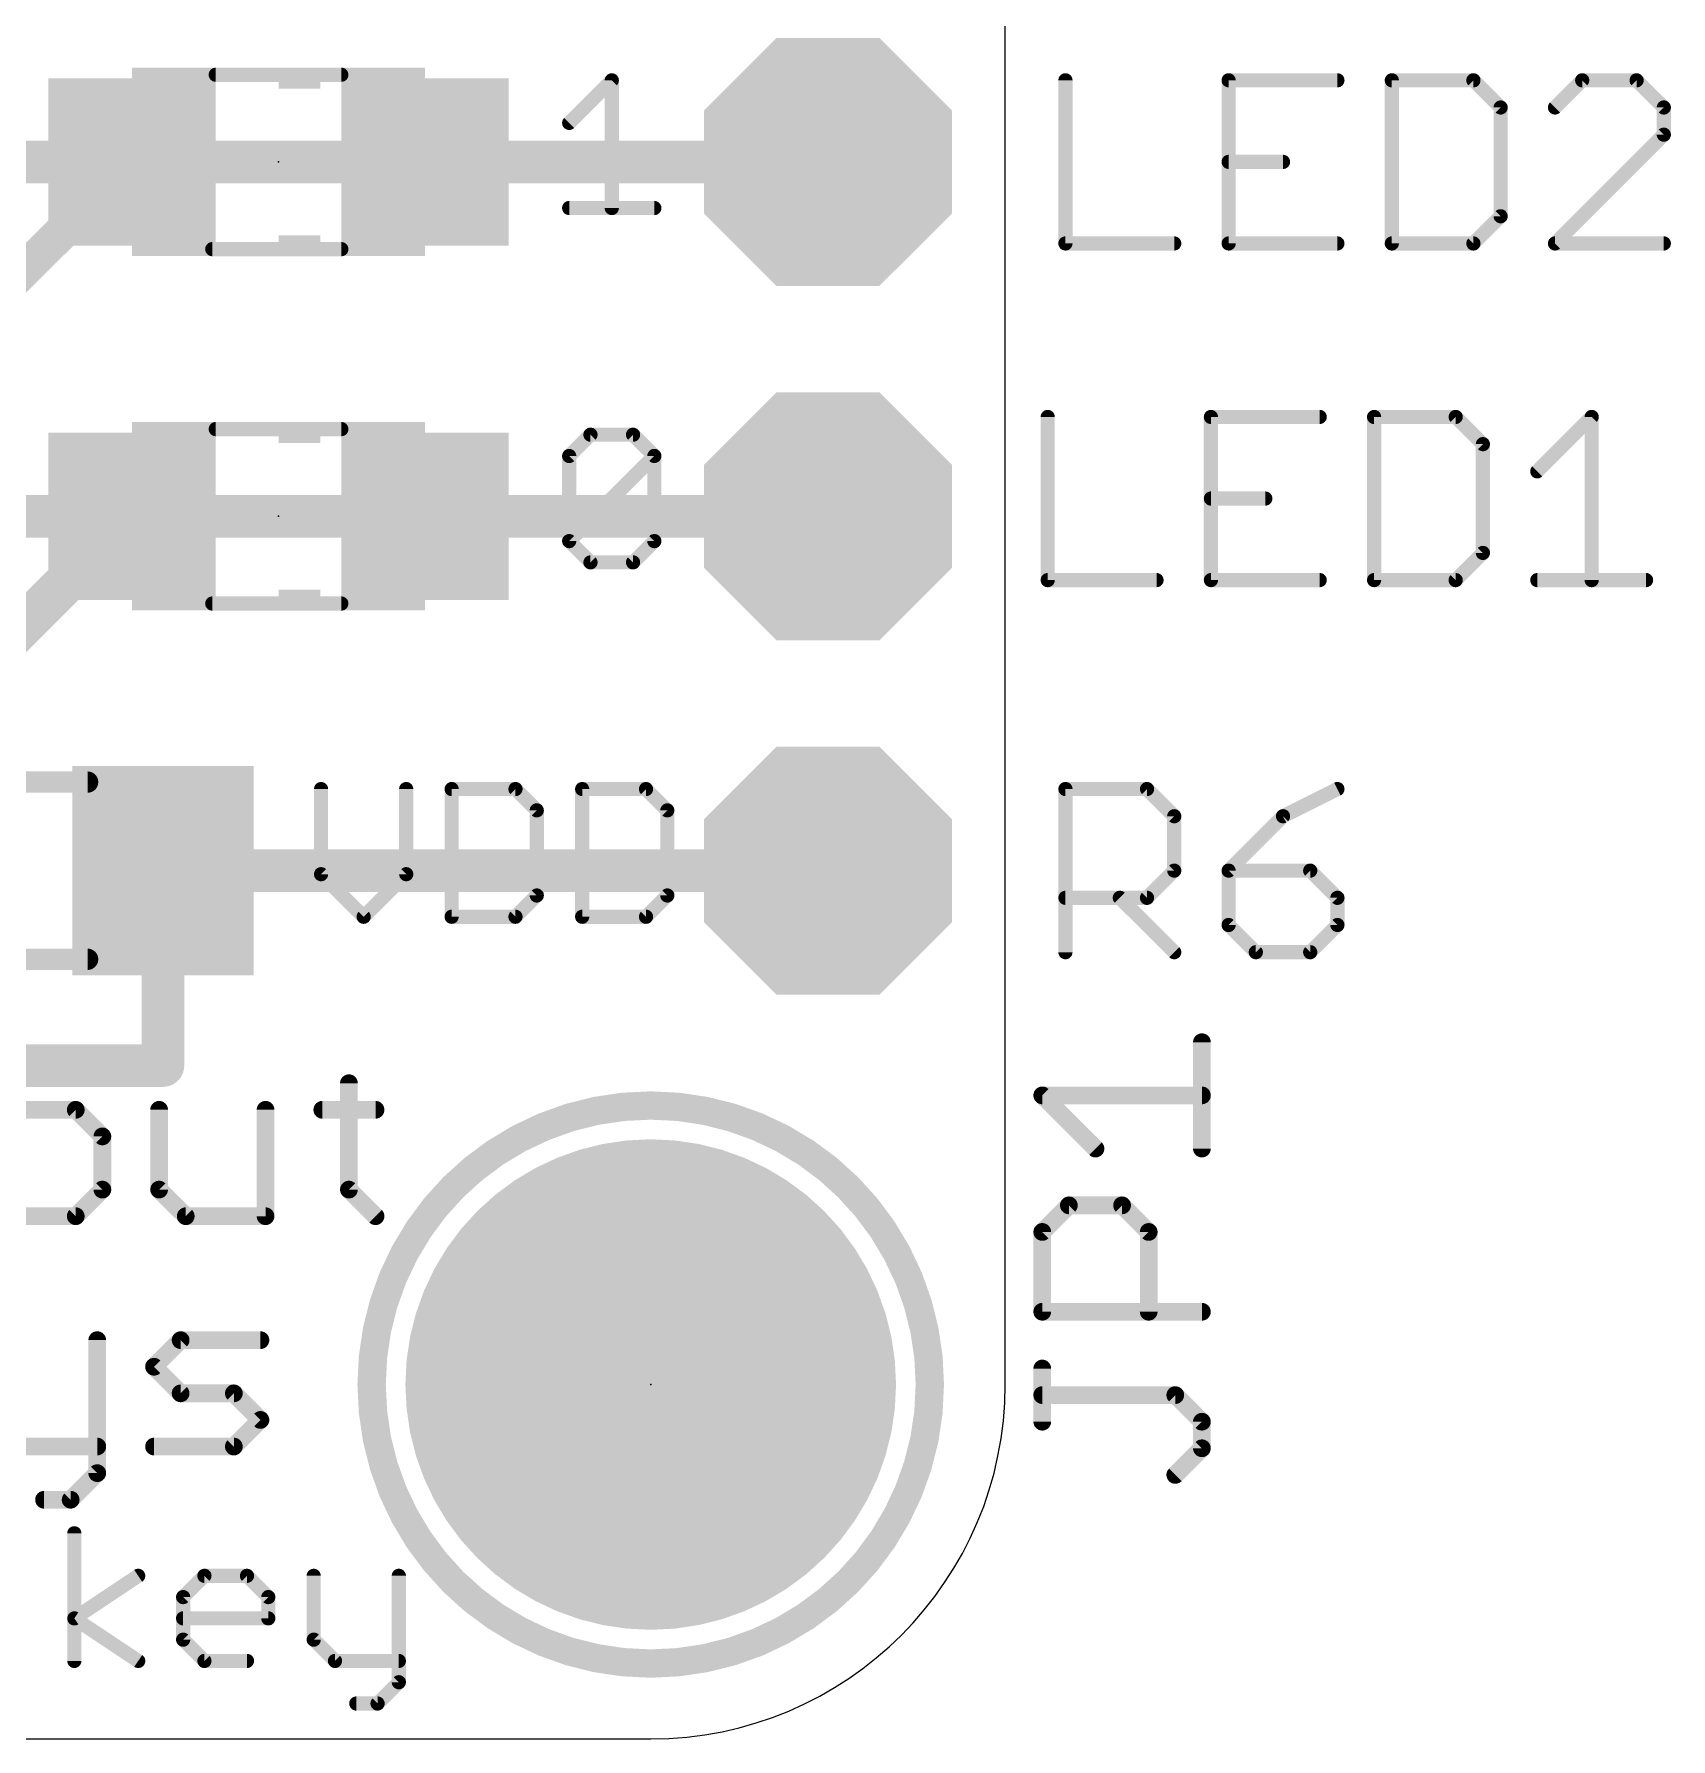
# Model space of a CAD drawing. Extents: x -13.6 to 16.6, y -4.1 to 21.3.
# Drawn here: x 4.85 to 16.58, y -4.06 to 8.16 of the extents above; entities that cross this region are included whole.
import ezdxf

# ---------------------------------------------------------------- set-up
doc = ezdxf.new("R2010")
doc.units = 0
for name, color, linetype in [('1', 12, 'CONTINUOUS'), ('16', 132, 'CONTINUOUS'), ('17', 110, 'CONTINUOUS'), ('20', 53, 'CONTINUOUS'), ('21', 53, 'CONTINUOUS'), ('23', 53, 'CONTINUOUS'), ('25', 253, 'CONTINUOUS'), ('51', 253, 'CONTINUOUS')]:
    doc.layers.add(name, color=color, linetype=linetype)

# ---------------------------------------------------------------- blocks, each defined once
blk = doc.blocks.new('RECT')
blk.add_solid([(-0.5, -0.5), (0.5, -0.5), (-0.5, 0.5), (0.5, 0.5)])
blk = doc.blocks.new('OCTAGONP')
at = {"const_width": 0.5}
blk.add_lwpolyline([(-0.25, -0.1036), (-0.25, 0.1036), (-0.1036, 0.25), (0.1036, 0.25), (0.25, 0.1036), (0.25, -0.1036), (0.1036, -0.25), (-0.1036, -0.25), (-0.25, -0.1036), (-0.25, 0.1036)], dxfattribs=at)
blk = doc.blocks.new('ROUNDP')
at = {"const_width": 0.5}
blk.add_lwpolyline([(0, -0.25, 1), (0, 0.25, 1), (0, -0.25)], format="xyb", dxfattribs=at)

msp = doc.modelspace()

# ---------------------------------------------------------------- linework, layer by layer
at = {"layer": '1'}
for points, const_width in [([(5.554, 7.239), (4.318, 6.003)], 0.254), ([(7.654, 7.239), (10.541, 7.239)], 0.254), ([(5.554, 4.699), (3.876, 3.021)], 0.3048), ([(7.654, 4.699), (10.541, 4.699)], 0.254), ([(5.776, 2.159), (10.541, 2.159)], 0.3048), ([(5.776, 2.159), (5.776, 0.762)], 0.3048), ([(5.776, 0.762), (1.778, 0.762)], 0.3048)]:
    msp.add_lwpolyline(points, dxfattribs=dict(at, const_width=const_width))
for points, const_width in [([(5.5989, 7.1941, 1), (5.5091, 7.2839)], 0.127), ([(7.654, 7.3025, 1), (7.654, 7.1755)], 0.127), ([(10.541, 7.1755, 1), (10.541, 7.3025)], 0.127), ([(5.6079, 4.6451, 1), (5.5001, 4.7529)], 0.1524), ([(7.654, 4.7625, 1), (7.654, 4.6355)], 0.127), ([(10.541, 4.6355, 1), (10.541, 4.7625)], 0.127), ([(5.776, 2.2352, 1), (5.776, 2.0828)], 0.1524), ([(5.8522, 2.159, 1), (5.6998, 2.159)], 0.1524), ([(10.541, 2.0828, 1), (10.541, 2.2352)], 0.1524), ([(5.776, 0.6858, 1), (5.776, 0.8382)], 0.1524), ([(5.6998, 0.762, 1), (5.8522, 0.762)], 0.1524)]:
    msp.add_lwpolyline(points, format="xyb", dxfattribs=dict(at, const_width=const_width))
at = {"layer": '16', "const_width": 0.3048}
for points in [[(2.921, 7.239), (10.541, 7.239)], [(1.016, 4.699), (10.541, 4.699)], [(10.033, 4.665), (10.067, 4.699)], [(10.067, 4.699), (10.541, 4.699)], [(10.414, 4.572), (10.541, 4.699)]]:
    msp.add_lwpolyline(points, dxfattribs=at)
at = {"layer": '16', "const_width": 0.1524}
for points in [[(10.541, 7.1628, 1), (10.541, 7.3152)], [(9.9791, 4.7189, 1), (10.0869, 4.6111)], [(10.067, 4.7752, 1), (10.067, 4.6228)], [(10.1209, 4.6451, 1), (10.0131, 4.7529)], [(10.5949, 4.6451, 1), (10.4871, 4.7529)], [(10.541, 4.6228, 1), (10.541, 4.7752)], [(10.541, 4.6228, 1), (10.541, 4.7752)], [(10.3601, 4.6259, 1), (10.4679, 4.5181)]]:
    msp.add_lwpolyline(points, format="xyb", dxfattribs=at)
at = {"layer": '20'}
for p, q in [((11.811, -1.524), (11.811, 18.796)), ((-8.509, -4.064), (9.271, -4.064))]:
    msp.add_line(p, q, dxfattribs=at)
msp.add_arc((9.271, -1.524), 2.54, 270, 0, dxfattribs=at)
at = {"layer": '21'}
for points, const_width in [([(8.6868, 7.5189), (8.9919, 7.824)], 0.1016), ([(8.9919, 7.824), (8.9919, 6.9088)], 0.1016), ([(8.6868, 6.9088), (9.2969, 6.9088)], 0.1016), ([(8.6868, 5.1315), (8.8393, 5.284)], 0.1016), ([(8.8393, 5.284), (9.1444, 5.284)], 0.1016), ([(9.1444, 5.284), (9.2969, 5.1315)], 0.1016), ([(8.6868, 4.5213), (8.6868, 5.1315)], 0.1016), ([(8.6868, 4.5213), (9.2969, 5.1315)], 0.1016), ([(9.2969, 5.1315), (9.2969, 4.5213)], 0.1016), ([(8.8393, 4.3688), (8.6868, 4.5213)], 0.1016), ([(9.2969, 4.5213), (9.1444, 4.3688)], 0.1016), ([(9.1444, 4.3688), (8.8393, 4.3688)], 0.1016), ([(6.9088, 2.744), (6.9088, 2.1339)], 0.1016), ([(7.5189, 2.1339), (7.5189, 2.744)], 0.1016), ([(7.8443, 2.744), (7.8443, 1.8288)], 0.1016), ([(8.3019, 2.744), (7.8443, 2.744)], 0.1016), ([(8.4544, 2.5915), (8.3019, 2.744)], 0.1016), ([(8.7798, 2.744), (8.7798, 1.8288)], 0.1016), ([(9.2374, 2.744), (8.7798, 2.744)], 0.1016), ([(9.39, 2.5915), (9.2374, 2.744)], 0.1016), ([(8.4544, 1.9813), (8.4544, 2.5915)], 0.1016), ([(9.39, 1.9813), (9.39, 2.5915)], 0.1016), ([(6.9088, 2.1339), (7.2139, 1.8288)], 0.1016), ([(7.2139, 1.8288), (7.5189, 2.1339)], 0.1016), ([(8.3019, 1.8288), (8.4544, 1.9813)], 0.1016), ([(9.2374, 1.8288), (9.39, 1.9813)], 0.1016), ([(7.8443, 1.8288), (8.3019, 1.8288)], 0.1016), ([(8.7798, 1.8288), (9.2374, 1.8288)], 0.1016), ([(7.1083, 0.6358), (7.1083, -0.1268)], 0.127), ([(4.5789, 0.4452), (5.1509, 0.4452)], 0.127), ([(5.1509, 0.4452), (5.3415, 0.2545)], 0.127), ([(5.7483, 0.4452), (5.7483, -0.1268)], 0.127), ([(6.5109, -0.3175), (6.5109, 0.4452)], 0.127), ([(6.9177, 0.4452), (7.299, 0.4452)], 0.127), ([(5.3415, 0.2545), (5.3415, -0.1268)], 0.127), ([(5.3415, -0.1268), (5.1509, -0.3175)], 0.127), ([(5.7483, -0.1268), (5.939, -0.3175)], 0.127), ([(7.1083, -0.1268), (7.299, -0.3175)], 0.127), ([(5.1509, -0.3175), (4.5789, -0.3175)], 0.127), ([(5.939, -0.3175), (6.5109, -0.3175)], 0.127), ([(5.305, -1.2059), (5.305, -2.1592)], 0.127), ([(5.7118, -1.3965), (5.9024, -1.2059)], 0.127), ([(5.9024, -1.2059), (6.4744, -1.2059)], 0.127), ([(5.9024, -1.5872), (5.7118, -1.3965)], 0.127), ([(6.2838, -1.5872), (5.9024, -1.5872)], 0.127), ([(6.4744, -1.7778), (6.2838, -1.5872)], 0.127), ([(6.2838, -1.9685), (6.4744, -1.7778)], 0.127), ([(4.733, -1.9685), (5.305, -1.9685)], 0.127), ([(5.7118, -1.9685), (6.2838, -1.9685)], 0.127), ([(5.305, -2.1592), (5.1144, -2.3498)], 0.127), ([(5.1144, -2.3498), (4.9237, -2.3498)], 0.127), ([(5.1408, -3.5052), (5.1408, -2.59)], 0.1016), ([(5.1408, -3.2001), (5.5984, -2.8951)], 0.1016), ([(5.9204, -3.0476), (6.0729, -2.8951)], 0.1016), ([(6.0729, -2.8951), (6.378, -2.8951)], 0.1016), ([(6.378, -2.8951), (6.5305, -3.0476)], 0.1016), ([(6.8559, -2.8951), (6.8559, -3.3527)], 0.1016), ([(7.466, -2.8951), (7.466, -3.6577)], 0.1016), ([(5.9204, -3.3527), (5.9204, -3.0476)], 0.1016), ([(6.5305, -3.0476), (6.5305, -3.2001)], 0.1016), ([(5.5984, -3.5052), (5.1408, -3.2001)], 0.1016), ([(6.5305, -3.2001), (5.9204, -3.2001)], 0.1016), ([(6.0729, -3.5052), (5.9204, -3.3527)], 0.1016), ([(6.8559, -3.3527), (7.0084, -3.5052)], 0.1016), ([(6.378, -3.5052), (6.0729, -3.5052)], 0.1016), ([(7.0084, -3.5052), (7.466, -3.5052)], 0.1016), ([(7.466, -3.6577), (7.3135, -3.8103)], 0.1016), ([(7.3135, -3.8103), (7.161, -3.8103)], 0.1016)]:
    msp.add_lwpolyline(points, dxfattribs=dict(at, const_width=const_width))
for points, const_width in [([(9.0173, 7.824, 1), (8.9665, 7.824)], 0.0508), ([(9.0098, 7.806, 1), (8.9739, 7.8419)], 0.0508), ([(8.6688, 7.5369, 1), (8.7048, 7.501)], 0.0508), ([(8.6868, 6.9342, 1), (8.6868, 6.8834)], 0.0508), ([(8.9665, 6.9088, 1), (9.0173, 6.9088)], 0.0508), ([(9.2969, 6.8834, 1), (9.2969, 6.9342)], 0.0508), ([(8.8393, 5.3094, 1), (8.8393, 5.2586)], 0.0508), ([(8.8573, 5.266, 1), (8.8214, 5.3019)], 0.0508), ([(9.1624, 5.3019, 1), (9.1264, 5.266)], 0.0508), ([(9.1444, 5.2586, 1), (9.1444, 5.3094)], 0.0508), ([(8.7122, 5.1315, 1), (8.6614, 5.1315)], 0.0508), ([(8.6688, 5.1494, 1), (8.7048, 5.1135)], 0.0508), ([(9.3223, 5.1315, 1), (9.2715, 5.1315)], 0.0508), ([(9.3149, 5.1135, 1), (9.279, 5.1494)], 0.0508), ([(9.279, 5.1135, 1), (9.3149, 5.1494)], 0.0508), ([(8.7048, 4.5393, 1), (8.6688, 4.5034)], 0.0508), ([(8.6688, 4.5393, 1), (8.7048, 4.5034)], 0.0508), ([(8.6614, 4.5213, 1), (8.7122, 4.5213)], 0.0508), ([(9.2715, 4.5213, 1), (9.3223, 4.5213)], 0.0508), ([(9.3149, 4.5034, 1), (9.279, 4.5393)], 0.0508), ([(8.8393, 4.3942, 1), (8.8393, 4.3434)], 0.0508), ([(8.8214, 4.3508, 1), (8.8573, 4.3868)], 0.0508), ([(9.1264, 4.3868, 1), (9.1624, 4.3508)], 0.0508), ([(9.1444, 4.3434, 1), (9.1444, 4.3942)], 0.0508), ([(6.9342, 2.744, 1), (6.8834, 2.744)], 0.0508), ([(7.5443, 2.744, 1), (7.4935, 2.744)], 0.0508), ([(7.8697, 2.744, 1), (7.8189, 2.744)], 0.0508), ([(7.8443, 2.7694, 1), (7.8443, 2.7186)], 0.0508), ([(8.3199, 2.7619, 1), (8.2839, 2.726)], 0.0508), ([(8.3019, 2.7186, 1), (8.3019, 2.7694)], 0.0508), ([(8.8052, 2.744, 1), (8.7544, 2.744)], 0.0508), ([(8.7798, 2.7694, 1), (8.7798, 2.7186)], 0.0508), ([(9.2554, 2.7619, 1), (9.2195, 2.726)], 0.0508), ([(9.2374, 2.7186, 1), (9.2374, 2.7694)], 0.0508), ([(8.4798, 2.5915, 1), (8.429, 2.5915)], 0.0508), ([(8.4365, 2.5735, 1), (8.4724, 2.6094)], 0.0508), ([(9.4154, 2.5915, 1), (9.3646, 2.5915)], 0.0508), ([(9.372, 2.5735, 1), (9.4079, 2.6094)], 0.0508), ([(6.9268, 2.1518, 1), (6.8908, 2.1159)], 0.0508), ([(6.8834, 2.1339, 1), (6.9342, 2.1339)], 0.0508), ([(7.4935, 2.1339, 1), (7.5443, 2.1339)], 0.0508), ([(7.5369, 2.1159, 1), (7.501, 2.1518)], 0.0508), ([(8.429, 1.9813, 1), (8.4798, 1.9813)], 0.0508), ([(8.4724, 1.9634, 1), (8.4365, 1.9993)], 0.0508), ([(9.3646, 1.9813, 1), (9.4154, 1.9813)], 0.0508), ([(9.4079, 1.9634, 1), (9.372, 1.9993)], 0.0508), ([(7.1959, 1.8468, 1), (7.2318, 1.8108)], 0.0508), ([(7.1959, 1.8108, 1), (7.2318, 1.8468)], 0.0508), ([(7.8443, 1.8542, 1), (7.8443, 1.8034)], 0.0508), ([(7.8189, 1.8288, 1), (7.8697, 1.8288)], 0.0508), ([(8.2839, 1.8468, 1), (8.3199, 1.8108)], 0.0508), ([(8.3019, 1.8034, 1), (8.3019, 1.8542)], 0.0508), ([(8.7798, 1.8542, 1), (8.7798, 1.8034)], 0.0508), ([(8.7544, 1.8288, 1), (8.8052, 1.8288)], 0.0508), ([(9.2195, 1.8468, 1), (9.2554, 1.8108)], 0.0508), ([(9.2374, 1.8034, 1), (9.2374, 1.8542)], 0.0508), ([(7.1401, 0.6358, 1), (7.0766, 0.6358)], 0.0635), ([(5.1733, 0.4676, 1), (5.1284, 0.4227)], 0.0635), ([(5.1509, 0.4134, 1), (5.1509, 0.4769)], 0.0635), ([(5.78, 0.4452, 1), (5.7165, 0.4452)], 0.0635), ([(6.5427, 0.4452, 1), (6.4792, 0.4452)], 0.0635), ([(6.9177, 0.4769, 1), (6.9177, 0.4134)], 0.0635), ([(9.271, -3.524, 1), (9.271, 0.476, 1), (9.271, -3.524)], 0.2032), ([(7.299, 0.4134, 1), (7.299, 0.4769)], 0.0635), ([(5.3733, 0.2545, 1), (5.3098, 0.2545)], 0.0635), ([(5.3191, 0.232, 1), (5.364, 0.2769)], 0.0635), ([(5.3098, -0.1268, 1), (5.3733, -0.1268)], 0.0635), ([(5.364, -0.1493, 1), (5.3191, -0.1044)], 0.0635), ([(5.7707, -0.1044, 1), (5.7258, -0.1493)], 0.0635), ([(5.7165, -0.1268, 1), (5.78, -0.1268)], 0.0635), ([(7.0766, -0.1268, 1), (7.1401, -0.1268)], 0.0635), ([(7.1308, -0.1044, 1), (7.0859, -0.1493)], 0.0635), ([(5.1284, -0.295, 1), (5.1733, -0.34)], 0.0635), ([(5.1509, -0.3493, 1), (5.1509, -0.2858)], 0.0635), ([(5.939, -0.2858, 1), (5.939, -0.3493)], 0.0635), ([(5.9165, -0.34, 1), (5.9614, -0.295)], 0.0635), ([(6.4792, -0.3175, 1), (6.5427, -0.3175)], 0.0635), ([(6.5109, -0.3493, 1), (6.5109, -0.2858)], 0.0635), ([(7.2766, -0.34, 1), (7.3215, -0.295)], 0.0635), ([(5.3368, -1.2059, 1), (5.2733, -1.2059)], 0.0635), ([(5.9024, -1.1741, 1), (5.9024, -1.2376)], 0.0635), ([(5.9249, -1.2283, 1), (5.88, -1.1834)], 0.0635), ([(6.4744, -1.2376, 1), (6.4744, -1.1741)], 0.0635), ([(5.7342, -1.3741, 1), (5.6893, -1.419)], 0.0635), ([(5.6893, -1.3741, 1), (5.7342, -1.419)], 0.0635), ([(5.9024, -1.5554, 1), (5.9024, -1.6189)], 0.0635), ([(5.88, -1.6096, 1), (5.9249, -1.5647)], 0.0635), ([(6.3062, -1.5647, 1), (6.2613, -1.6096)], 0.0635), ([(6.2838, -1.6189, 1), (6.2838, -1.5554)], 0.0635), ([(6.4969, -1.8003, 1), (6.452, -1.7554)], 0.0635), ([(6.452, -1.8003, 1), (6.4969, -1.7554)], 0.0635), ([(5.305, -2.0003, 1), (5.305, -1.9368)], 0.0635), ([(5.7118, -1.9368, 1), (5.7118, -2.0003)], 0.0635), ([(6.2613, -1.946, 1), (6.3062, -1.991)], 0.0635), ([(6.2838, -2.0003, 1), (6.2838, -1.9368)], 0.0635), ([(5.2733, -2.1592, 1), (5.3368, -2.1592)], 0.0635), ([(5.3275, -2.1816, 1), (5.2826, -2.1367)], 0.0635), ([(4.9237, -2.3181, 1), (4.9237, -2.3816)], 0.0635), ([(5.0919, -2.3274, 1), (5.1368, -2.3723)], 0.0635), ([(5.1144, -2.3816, 1), (5.1144, -2.3181)], 0.0635), ([(5.1662, -2.59, 1), (5.1154, -2.59)], 0.0508), ([(5.6125, -2.9162, 1), (5.5843, -2.8739)], 0.0508), ([(6.0729, -2.8697, 1), (6.0729, -2.9205)], 0.0508), ([(6.0909, -2.913, 1), (6.0549, -2.8771)], 0.0508), ([(6.3959, -2.8771, 1), (6.36, -2.913)], 0.0508), ([(6.378, -2.9205, 1), (6.378, -2.8697)], 0.0508), ([(6.8813, -2.8951, 1), (6.8305, -2.8951)], 0.0508), ([(7.4914, -2.8951, 1), (7.4406, -2.8951)], 0.0508), ([(5.9024, -3.0296, 1), (5.9383, -3.0656)], 0.0508), ([(5.9458, -3.0476, 1), (5.895, -3.0476)], 0.0508), ([(6.5559, -3.0476, 1), (6.5051, -3.0476)], 0.0508), ([(6.5125, -3.0656, 1), (6.5485, -3.0296)], 0.0508), ([(5.1549, -3.179, 1), (5.1267, -3.2213)], 0.0508), ([(5.1267, -3.179, 1), (5.1549, -3.2213)], 0.0508), ([(5.9204, -3.1747, 1), (5.9204, -3.2255)], 0.0508), ([(6.5051, -3.2001, 1), (6.5559, -3.2001)], 0.0508), ([(6.5305, -3.2255, 1), (6.5305, -3.1747)], 0.0508), ([(5.9383, -3.3347, 1), (5.9024, -3.3706)], 0.0508), ([(5.895, -3.3527, 1), (5.9458, -3.3527)], 0.0508), ([(6.8739, -3.3347, 1), (6.8379, -3.3706)], 0.0508), ([(6.8305, -3.3527, 1), (6.8813, -3.3527)], 0.0508), ([(5.1154, -3.5052, 1), (5.1662, -3.5052)], 0.0508), ([(5.5843, -3.5263, 1), (5.6125, -3.4841)], 0.0508), ([(6.0729, -3.4798, 1), (6.0729, -3.5306)], 0.0508), ([(6.0549, -3.5232, 1), (6.0909, -3.4872)], 0.0508), ([(6.378, -3.5306, 1), (6.378, -3.4798)], 0.0508), ([(7.0084, -3.4798, 1), (7.0084, -3.5306)], 0.0508), ([(6.9905, -3.5232, 1), (7.0264, -3.4872)], 0.0508), ([(7.466, -3.5306, 1), (7.466, -3.4798)], 0.0508), ([(7.4406, -3.6577, 1), (7.4914, -3.6577)], 0.0508), ([(7.484, -3.6757, 1), (7.4481, -3.6398)], 0.0508), ([(7.161, -3.7849, 1), (7.161, -3.8357)], 0.0508), ([(7.2955, -3.7923, 1), (7.3314, -3.8282)], 0.0508), ([(7.3135, -3.8357, 1), (7.3135, -3.7849)], 0.0508)]:
    msp.add_lwpolyline(points, format="xyb", dxfattribs=dict(at, const_width=const_width))
at = {"layer": '23'}
for p in [(6.604, 7.239), (6.604, 4.699), (9.271, -1.524)]:
    msp.add_point(p, dxfattribs=at)
at = {"layer": '25'}
for points, const_width in [([(12.2428, 7.8242), (12.2428, 6.6548)], 0.1016), ([(14.1918, 7.8242), (13.4122, 7.8242)], 0.1016), ([(13.4122, 7.8242), (13.4122, 6.6548)], 0.1016), ([(14.5816, 7.8242), (14.5816, 6.6548)], 0.1016), ([(15.1663, 7.8242), (14.5816, 7.8242)], 0.1016), ([(15.3612, 7.6293), (15.1663, 7.8242)], 0.1016), ([(15.9459, 7.8242), (15.751, 7.6293)], 0.1016), ([(16.3357, 7.8242), (15.9459, 7.8242)], 0.1016), ([(16.5306, 7.6293), (16.3357, 7.8242)], 0.1016), ([(15.3612, 6.8497), (15.3612, 7.6293)], 0.1016), ([(16.5306, 7.4344), (16.5306, 7.6293)], 0.1016), ([(15.751, 6.6548), (16.5306, 7.4344)], 0.1016), ([(13.4122, 7.2395), (13.802, 7.2395)], 0.1016), ([(15.1663, 6.6548), (15.3612, 6.8497)], 0.1016), ([(12.2428, 6.6548), (13.0224, 6.6548)], 0.1016), ([(13.4122, 6.6548), (14.1918, 6.6548)], 0.1016), ([(14.5816, 6.6548), (15.1663, 6.6548)], 0.1016), ([(16.5306, 6.6548), (15.751, 6.6548)], 0.1016), ([(12.1158, 5.4112), (12.1158, 4.2418)], 0.1016), ([(14.0648, 5.4112), (13.2852, 5.4112)], 0.1016), ([(13.2852, 5.4112), (13.2852, 4.2418)], 0.1016), ([(14.4546, 5.4112), (14.4546, 4.2418)], 0.1016), ([(15.0393, 5.4112), (14.4546, 5.4112)], 0.1016), ([(15.2342, 5.2163), (15.0393, 5.4112)], 0.1016), ([(15.624, 5.0214), (16.0138, 5.4112)], 0.1016), ([(16.0138, 5.4112), (16.0138, 4.2418)], 0.1016), ([(15.2342, 4.4367), (15.2342, 5.2163)], 0.1016), ([(13.2852, 4.8265), (13.675, 4.8265)], 0.1016), ([(15.0393, 4.2418), (15.2342, 4.4367)], 0.1016), ([(12.1158, 4.2418), (12.8954, 4.2418)], 0.1016), ([(13.2852, 4.2418), (14.0648, 4.2418)], 0.1016), ([(14.4546, 4.2418), (15.0393, 4.2418)], 0.1016), ([(15.624, 4.2418), (16.4036, 4.2418)], 0.1016), ([(12.2428, 1.5748), (12.2428, 2.7442)], 0.1016), ([(12.2428, 2.7442), (12.8275, 2.7442)], 0.1016), ([(12.8275, 2.7442), (13.0224, 2.5493)], 0.1016), ([(14.1918, 2.7442), (13.802, 2.5493)], 0.1016), ([(13.0224, 2.5493), (13.0224, 2.1595)], 0.1016), ([(13.802, 2.5493), (13.4122, 2.1595)], 0.1016), ([(13.0224, 2.1595), (12.8275, 1.9646)], 0.1016), ([(13.4122, 2.1595), (13.4122, 1.7697)], 0.1016), ([(13.9969, 2.1595), (13.4122, 2.1595)], 0.1016), ([(14.1918, 1.9646), (13.9969, 2.1595)], 0.1016), ([(12.8275, 1.9646), (12.2428, 1.9646)], 0.1016), ([(12.6326, 1.9646), (13.0224, 1.5748)], 0.1016), ([(14.1918, 1.7697), (14.1918, 1.9646)], 0.1016), ([(13.4122, 1.7697), (13.6071, 1.5748)], 0.1016), ([(13.9969, 1.5748), (14.1918, 1.7697)], 0.1016), ([(13.6071, 1.5748), (13.9969, 1.5748)], 0.1016), ([(13.2207, 0.1671), (13.2207, 0.9297)], 0.127), ([(12.4581, 0.1671), (12.0767, 0.5484)], 0.127), ([(12.0767, 0.5484), (13.2207, 0.5484)], 0.127), ([(12.0767, -0.4303), (12.2674, -0.2397)], 0.127), ([(12.2674, -0.2397), (12.6487, -0.2397)], 0.127), ([(12.6487, -0.2397), (12.8394, -0.4303)], 0.127), ([(12.0767, -1.0023), (12.0767, -0.4303)], 0.127), ([(12.8394, -0.4303), (12.8394, -1.0023)], 0.127), ([(13.2207, -1.0023), (12.0767, -1.0023)], 0.127), ([(12.0767, -1.7904), (12.0767, -1.4091)], 0.127), ([(13.03, -1.5997), (12.0767, -1.5997)], 0.127), ([(13.2207, -1.7904), (13.03, -1.5997)], 0.127), ([(13.2207, -1.981), (13.2207, -1.7904)], 0.127), ([(13.03, -2.1717), (13.2207, -1.981)], 0.127)]:
    msp.add_lwpolyline(points, dxfattribs=dict(at, const_width=const_width))
for points, const_width in [([(12.2682, 7.8242, 1), (12.2174, 7.8242)], 0.0508), ([(13.4122, 7.8496, 1), (13.4122, 7.7988)], 0.0508), ([(13.4376, 7.8242, 1), (13.3868, 7.8242)], 0.0508), ([(14.1918, 7.7988, 1), (14.1918, 7.8496)], 0.0508), ([(14.607, 7.8242, 1), (14.5562, 7.8242)], 0.0508), ([(14.5816, 7.8496, 1), (14.5816, 7.7988)], 0.0508), ([(15.1843, 7.8422, 1), (15.1483, 7.8062)], 0.0508), ([(15.1663, 7.7988, 1), (15.1663, 7.8496)], 0.0508), ([(15.9459, 7.8496, 1), (15.9459, 7.7988)], 0.0508), ([(15.9638, 7.8062, 1), (15.9279, 7.8422)], 0.0508), ([(16.3536, 7.8422, 1), (16.3177, 7.8062)], 0.0508), ([(16.3357, 7.7988, 1), (16.3357, 7.8496)], 0.0508), ([(15.3866, 7.6293, 1), (15.3358, 7.6293)], 0.0508), ([(15.3432, 7.6113, 1), (15.3792, 7.6473)], 0.0508), ([(15.733, 7.6473, 1), (15.769, 7.6113)], 0.0508), ([(16.556, 7.6293, 1), (16.5052, 7.6293)], 0.0508), ([(16.5126, 7.6113, 1), (16.5485, 7.6473)], 0.0508), ([(16.5052, 7.4344, 1), (16.556, 7.4344)], 0.0508), ([(16.5485, 7.4164, 1), (16.5126, 7.4524)], 0.0508), ([(13.4122, 7.2649, 1), (13.4122, 7.2141)], 0.0508), ([(13.802, 7.2141, 1), (13.802, 7.2649)], 0.0508), ([(15.3358, 6.8497, 1), (15.3866, 6.8497)], 0.0508), ([(15.3792, 6.8317, 1), (15.3432, 6.8677)], 0.0508), ([(12.2428, 6.6802, 1), (12.2428, 6.6294)], 0.0508), ([(12.2174, 6.6548, 1), (12.2682, 6.6548)], 0.0508), ([(13.0224, 6.6294, 1), (13.0224, 6.6802)], 0.0508), ([(13.4122, 6.6802, 1), (13.4122, 6.6294)], 0.0508), ([(13.3868, 6.6548, 1), (13.4376, 6.6548)], 0.0508), ([(14.1918, 6.6294, 1), (14.1918, 6.6802)], 0.0508), ([(14.5816, 6.6802, 1), (14.5816, 6.6294)], 0.0508), ([(14.5562, 6.6548, 1), (14.607, 6.6548)], 0.0508), ([(15.1483, 6.6728, 1), (15.1843, 6.6368)], 0.0508), ([(15.1663, 6.6294, 1), (15.1663, 6.6802)], 0.0508), ([(15.733, 6.6728, 1), (15.769, 6.6368)], 0.0508), ([(15.751, 6.6802, 1), (15.751, 6.6294)], 0.0508), ([(16.5306, 6.6294, 1), (16.5306, 6.6802)], 0.0508), ([(12.1412, 5.4112, 1), (12.0904, 5.4112)], 0.0508), ([(13.2852, 5.4366, 1), (13.2852, 5.3858)], 0.0508), ([(13.3106, 5.4112, 1), (13.2598, 5.4112)], 0.0508), ([(14.0648, 5.3858, 1), (14.0648, 5.4366)], 0.0508), ([(14.48, 5.4112, 1), (14.4292, 5.4112)], 0.0508), ([(14.4546, 5.4366, 1), (14.4546, 5.3858)], 0.0508), ([(15.0573, 5.4292, 1), (15.0213, 5.3932)], 0.0508), ([(15.0393, 5.3858, 1), (15.0393, 5.4366)], 0.0508), ([(16.0392, 5.4112, 1), (15.9884, 5.4112)], 0.0508), ([(16.0317, 5.3932, 1), (15.9958, 5.4292)], 0.0508), ([(15.2596, 5.2163, 1), (15.2088, 5.2163)], 0.0508), ([(15.2162, 5.1983, 1), (15.2522, 5.2343)], 0.0508), ([(15.606, 5.0394, 1), (15.642, 5.0034)], 0.0508), ([(13.2852, 4.8519, 1), (13.2852, 4.8011)], 0.0508), ([(13.675, 4.8011, 1), (13.675, 4.8519)], 0.0508), ([(15.2088, 4.4367, 1), (15.2596, 4.4367)], 0.0508), ([(15.2522, 4.4187, 1), (15.2162, 4.4547)], 0.0508), ([(12.1158, 4.2672, 1), (12.1158, 4.2164)], 0.0508), ([(12.8954, 4.2164, 1), (12.8954, 4.2672)], 0.0508), ([(13.2852, 4.2672, 1), (13.2852, 4.2164)], 0.0508), ([(14.0648, 4.2164, 1), (14.0648, 4.2672)], 0.0508), ([(14.4546, 4.2672, 1), (14.4546, 4.2164)], 0.0508), ([(15.0213, 4.2598, 1), (15.0573, 4.2238)], 0.0508), ([(15.0393, 4.2164, 1), (15.0393, 4.2672)], 0.0508), ([(15.624, 4.2672, 1), (15.624, 4.2164)], 0.0508), ([(16.4036, 4.2164, 1), (16.4036, 4.2672)], 0.0508), ([(12.0904, 4.2418, 1), (12.1412, 4.2418)], 0.0508), ([(13.2598, 4.2418, 1), (13.3106, 4.2418)], 0.0508), ([(14.4292, 4.2418, 1), (14.48, 4.2418)], 0.0508), ([(15.9884, 4.2418, 1), (16.0392, 4.2418)], 0.0508), ([(12.2682, 2.7442, 1), (12.2174, 2.7442)], 0.0508), ([(12.2428, 2.7696, 1), (12.2428, 2.7188)], 0.0508), ([(12.8455, 2.7622, 1), (12.8095, 2.7262)], 0.0508), ([(12.8275, 2.7188, 1), (12.8275, 2.7696)], 0.0508), ([(14.2032, 2.7215, 1), (14.1804, 2.7669)], 0.0508), ([(13.0478, 2.5493, 1), (12.997, 2.5493)], 0.0508), ([(13.0044, 2.5313, 1), (13.0404, 2.5673)], 0.0508), ([(13.7906, 2.572, 1), (13.8134, 2.5266)], 0.0508), ([(13.82, 2.5313, 1), (13.784, 2.5673)], 0.0508), ([(13.0404, 2.1415, 1), (13.0044, 2.1775)], 0.0508), ([(13.3942, 2.1775, 1), (13.4302, 2.1415)], 0.0508), ([(13.4376, 2.1595, 1), (13.3868, 2.1595)], 0.0508), ([(13.4122, 2.1849, 1), (13.4122, 2.1341)], 0.0508), ([(14.0149, 2.1775, 1), (13.9789, 2.1415)], 0.0508), ([(13.9969, 2.1341, 1), (13.9969, 2.1849)], 0.0508), ([(12.997, 2.1595, 1), (13.0478, 2.1595)], 0.0508), ([(12.2428, 1.99, 1), (12.2428, 1.9392)], 0.0508), ([(12.6506, 1.9826, 1), (12.6146, 1.9466)], 0.0508), ([(12.8095, 1.9826, 1), (12.8455, 1.9466)], 0.0508), ([(12.8275, 1.9392, 1), (12.8275, 1.99)], 0.0508), ([(14.2172, 1.9646, 1), (14.1664, 1.9646)], 0.0508), ([(14.1738, 1.9466, 1), (14.2098, 1.9826)], 0.0508), ([(13.4302, 1.7877, 1), (13.3942, 1.7517)], 0.0508), ([(13.3868, 1.7697, 1), (13.4376, 1.7697)], 0.0508), ([(14.1664, 1.7697, 1), (14.2172, 1.7697)], 0.0508), ([(14.2098, 1.7517, 1), (14.1738, 1.7877)], 0.0508), ([(12.2174, 1.5748, 1), (12.2682, 1.5748)], 0.0508), ([(13.0044, 1.5568, 1), (13.0404, 1.5928)], 0.0508), ([(13.6071, 1.6002, 1), (13.6071, 1.5494)], 0.0508), ([(13.5891, 1.5568, 1), (13.6251, 1.5928)], 0.0508), ([(13.9789, 1.5928, 1), (14.0149, 1.5568)], 0.0508), ([(13.9969, 1.5494, 1), (13.9969, 1.6002)], 0.0508), ([(13.2525, 0.9297, 1), (13.189, 0.9297)], 0.0635), ([(12.0767, 0.5802, 1), (12.0767, 0.5167)], 0.0635), ([(12.0992, 0.5709, 1), (12.0543, 0.526)], 0.0635), ([(13.2207, 0.5167, 1), (13.2207, 0.5802)], 0.0635), ([(12.4356, 0.1446, 1), (12.4805, 0.1895)], 0.0635), ([(13.189, 0.1671, 1), (13.2525, 0.1671)], 0.0635), ([(12.2674, -0.2079, 1), (12.2674, -0.2714)], 0.0635), ([(12.2898, -0.2621, 1), (12.2449, -0.2172)], 0.0635), ([(12.6712, -0.2172, 1), (12.6263, -0.2621)], 0.0635), ([(12.6487, -0.2714, 1), (12.6487, -0.2079)], 0.0635), ([(12.1085, -0.4303, 1), (12.045, -0.4303)], 0.0635), ([(12.0543, -0.4079, 1), (12.0992, -0.4528)], 0.0635), ([(12.8711, -0.4303, 1), (12.8076, -0.4303)], 0.0635), ([(12.8169, -0.4528, 1), (12.8618, -0.4079)], 0.0635), ([(12.0767, -0.9706, 1), (12.0767, -1.0341)], 0.0635), ([(12.045, -1.0023, 1), (12.1085, -1.0023)], 0.0635), ([(12.8076, -1.0023, 1), (12.8711, -1.0023)], 0.0635), ([(13.2207, -1.0341, 1), (13.2207, -0.9706)], 0.0635), ([(12.1085, -1.4091, 1), (12.045, -1.4091)], 0.0635), ([(12.0767, -1.568, 1), (12.0767, -1.6315)], 0.0635), ([(13.0525, -1.5773, 1), (13.0076, -1.6222)], 0.0635), ([(13.03, -1.6315, 1), (13.03, -1.568)], 0.0635), ([(12.045, -1.7904, 1), (12.1085, -1.7904)], 0.0635), ([(13.2525, -1.7904, 1), (13.189, -1.7904)], 0.0635), ([(13.1982, -1.8128, 1), (13.2432, -1.7679)], 0.0635), ([(13.189, -1.981, 1), (13.2525, -1.981)], 0.0635), ([(13.2432, -2.0035, 1), (13.1982, -1.9586)], 0.0635), ([(13.0076, -2.1492, 1), (13.0525, -2.1942)], 0.0635)]:
    msp.add_lwpolyline(points, format="xyb", dxfattribs=dict(at, const_width=const_width))
at = {"layer": '51'}
for points, const_width in [([(7.054, 7.864), (6.154, 7.864)], 0.1016), ([(7.054, 6.614), (6.129, 6.614)], 0.1016), ([(7.054, 5.324), (6.154, 5.324)], 0.1016), ([(7.054, 4.074), (6.129, 4.074)], 0.1016), ([(4.416, 2.794), (5.236, 2.794)], 0.1524), ([(4.416, 1.524), (5.236, 1.524)], 0.1524)]:
    msp.add_lwpolyline(points, dxfattribs=dict(at, const_width=const_width))
for points, const_width in [([(6.154, 7.8894, 1), (6.154, 7.8386)], 0.0508), ([(7.054, 7.8386, 1), (7.054, 7.8894)], 0.0508), ([(6.129, 6.6394, 1), (6.129, 6.5886)], 0.0508), ([(7.054, 6.5886, 1), (7.054, 6.6394)], 0.0508), ([(6.154, 5.3494, 1), (6.154, 5.2986)], 0.0508), ([(7.054, 5.2986, 1), (7.054, 5.3494)], 0.0508), ([(6.129, 4.0994, 1), (6.129, 4.0486)], 0.0508), ([(7.054, 4.0486, 1), (7.054, 4.0994)], 0.0508), ([(5.236, 2.7559, 1), (5.236, 2.8321)], 0.0762), ([(5.236, 1.4859, 1), (5.236, 1.5621)], 0.0762)]:
    msp.add_lwpolyline(points, format="xyb", dxfattribs=dict(at, const_width=const_width))

# ---------------------------------------------------------------- block references
at = {"layer": '1', "xscale": 1.2, "yscale": 1.2, "rotation": 270}
for p in [(5.554, 7.239), (7.654, 7.239), (5.554, 4.699), (7.654, 4.699)]:
    msp.add_blockref('RECT', p, dxfattribs=at)
at = {"layer": '1', "xscale": 1.3, "yscale": 1.5}
msp.add_blockref('RECT', (5.776, 2.159), dxfattribs=at)
at = {"layer": '17', "xscale": 1.778, "yscale": 1.778, "rotation": 180}
for p in [(10.541, 7.239), (10.541, 7.239), (10.541, 4.699), (10.541, 4.699), (10.541, 2.159), (10.541, 2.159)]:
    msp.add_blockref('OCTAGONP', p, dxfattribs=at)
at = {"layer": '17', "xscale": 3.516, "yscale": 3.516}
msp.add_blockref('ROUNDP', (9.271, -1.524), dxfattribs=at)
msp.add_blockref('ROUNDP', (9.271, -1.524), dxfattribs=at)
at = {"layer": '21', "yscale": 0.3, "rotation": 270}
for p, xscale in [((6.754, 7.839), 0.15), ((6.754, 7.239), 0.3), ((6.754, 6.639), 0.15), ((6.754, 5.299), 0.15), ((6.754, 4.699), 0.3), ((6.754, 4.099), 0.15)]:
    msp.add_blockref('RECT', p, dxfattribs=dict(at, xscale=xscale))
at = {"layer": '51'}
for p, xscale, yscale, rotation in [((5.854, 7.239), 1.35, 0.6, 270), ((7.354, 7.239), 1.35, 0.6, 270), ((10.541, 7.239), 0.508, 0.508, 90), ((5.854, 4.699), 1.35, 0.6, 270), ((7.354, 4.699), 1.35, 0.6, 270), ((10.541, 4.699), 0.508, 0.508, 90), ((10.541, 2.159), 0.508, 0.508, 90)]:
    msp.add_blockref('RECT', p, dxfattribs=dict(at, xscale=xscale, yscale=yscale, rotation=rotation))
at = {"layer": '51', "xscale": 0.65, "yscale": 1.4}
msp.add_blockref('RECT', (5.5574, 2.1605), dxfattribs=at)

doc.saveas('drawing.dxf')
